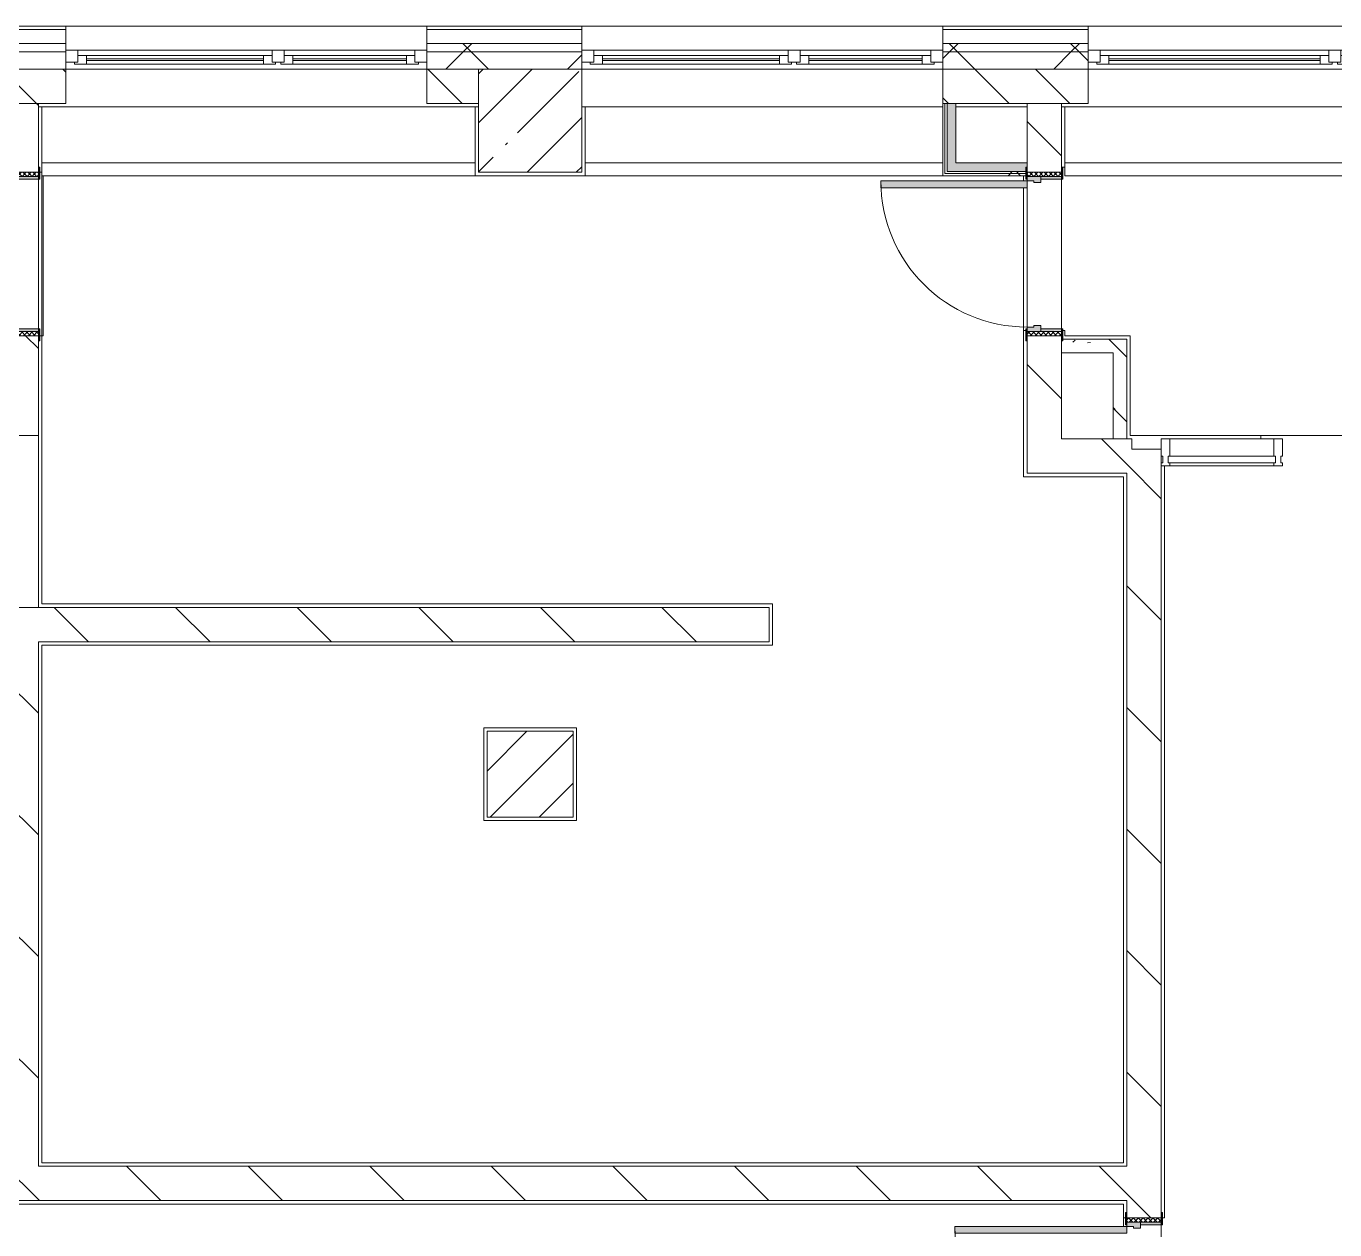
# Model space of a CAD drawing. Header units: millimetres. Extents: x -3708 to 187246, y -8553 to 29000.
# Drawn here: x 111765 to 119376, y 20350 to 27350 of the extents above; entities that cross this region are included whole.
import ezdxf

# ---------------------------------------------------------------- set-up
doc = ezdxf.new("R2010")
doc.units = ezdxf.units.MM
for name, color, linetype, lineweight, true_color in [('A-DOOR-4', 7, 'Continuous', 5, 0xaaaaaa), ('A-DOOR-5', 7, 'Continuous', 5, 0xe2e2e2), ('A-DOOR-FRAM-3', 7, 'Continuous', 5, 0xe2e2e2), ('A-DOOR-FRAM-4', 7, 'Continuous', 5, 0xaaaaaa), ('A-FLOR-1', 7, 'Continuous', 5, 0xaaaaaa), ('I-WALL-2', 7, 'Continuous', 9, 0xe7e7e7), ('I-WALL-5', 7, 'Continuous', 5, 0x787878)]:
    doc.layers.add(name, color=color, linetype=linetype, lineweight=lineweight, true_color=true_color)
for name, color, linetype, lineweight in [('A-GLAZ-2', 7, 'Continuous', 5), ('A-GLAZ-CWMG-2', 7, 'Continuous', 5), ('A-WALL', 7, 'Continuous', 9), ('A-WALL-2', 7, 'Continuous', 5), ('I-WALL-3', 7, 'Continuous', 5), ('S-COLS-2', 7, 'Continuous', 5)]:
    doc.layers.add(name, color=color, linetype=linetype, lineweight=lineweight)
pattern_1 = [(135, (60236.27, 0), (-353.5534, -353.5534), [])]
pattern_2 = [(135, (1826.41, 164.685), (-14.14214, -14.14214), []), (225, (1826.41, 164.685), (14.14214, -14.14214), [])]
pattern_3 = [(45, (-296.384, 164.685), (-14.1421, 14.1421), []), (135, (-296.384, 164.685), (-14.1421, -14.1421), [])]
pattern_4 = [(45, (60236.27, 0), (-353.5534, 353.5534), []), (135, (60236.27, 0), (-353.5534, -353.5534), [])]
pattern_5 = [(135, (60236.3, 0), (-377.1708, -377.1708), [533.4, -88.9, 17.78, -88.9]), (135, (60236.3, 376.94), (-377.1708, -377.1708), []), (50, (60236.27, 0), (637.6445, -55.7866), [66.675, -733.425]), (355, (60236.3, 0), (-123.3494, 668.699), [53.34, -586.74]), (100.451, (60289.4, -4.65), (514.299, 612.908), [56.665, -623.315]), (46.184, (60236.3, 177.8), (948.776, -147.15), [100.012, -1100.137]), (96.636, (60315.3, 165.5), (830.909, 865.997), [84.998, -934.973]), (351.184, (60236.3, 177.8), (830.918, 865.988), [80.01, -880.11]), (21, (60325.17, 133.35), (530.6506, -357.9283), [66.675, -733.425]), (326, (60325.2, 133.35), (216.308, 644.6585), [53.34, -586.74]), (71.451, (60369.4, 103.5), (746.9596, 286.7243), [56.665, -623.315]), (37.5, (60236.27, 0), (10.8105, 295.9426), [16.764, -562.864, 16.764, -578.866, -588.962]), (37.5, (60236.27, 0), (10.8105, 295.9426), [-1175.258, 16.764, -572.198]), (7.5, (60236.27, 0), (233.8692, 350.6318), [16.764, -322.834, 16.764, -549.529, -224.472]), (7.5, (60236.27, 0), (233.8692, 350.6318), [-905.891, 16.764, -207.708]), (327.5, (60038.03, 0), (474.5678, -20.0513), [16.764, -205.486, 16.764, -676.656, -920.115]), (327.5, (60038.03, 0), (474.5678, -20.0513), [-915.67, 16.764, -903.351]), (317.5, (59949.13, 0), (518.4522, 88.9934), [16.764, -272.161, 16.764, -443.738, -653.415]), (317.5, (59949.13, 0), (518.4522, 88.9934), [-749.427, 16.764, -636.651])]
pattern_6 = [(45, (60236.3, 0), (-530.33, 530.33), []), (135, (60236.3, 0), (-530.33, -530.33), [])]

# ---------------------------------------------------------------- blocks, each defined once
blk = doc.blocks.new('Прямоугольный импост - Импост структурный с накладкой - 160мм Темный-32302292-1_7_1_птичка')
at = {"layer": 'A-GLAZ-CWMG-2'}
for p, q in [((-50, 40), (-50, 140)), ((-50, 140), (0, 140)), ((0, 140), (0, 40)), ((-40, 40), (-50, 40)), ((-50, -17), (-50, 0)), ((-50, 0), (-40, 0)), ((-40, 0), (-40, 40)), ((-10, 40), (-10, 0)), ((0, 40), (-10, 40)), ((-10, 0), (0, 0)), ((0, 0), (0, -17)), ((0, -17), (-50, -17))]:
    blk.add_line(p, q, dxfattribs=at)
blk = doc.blocks.new('110_Дверь_СКБ_1Ст_Внутренняя1 - Д-11л 950х2100-32173567-1_7_1_птичка')
at = {"layer": 'A-DOOR-4'}
h = blk.add_hatch(dxfattribs=at)
h.set_pattern_fill('FP_114', color=256, style=0, pattern_type=2)
h.set_pattern_definition(pattern_2)
h.paths.add_polyline_path([(462.5, 100), (467.5, -100), (487.5, -100), (487.5, 100), (467.5, 100)])
at = {"layer": 'A-DOOR-5'}
h = blk.add_hatch(color=256, dxfattribs=at)
h.paths.add_polyline_path([(-437.5, 20), (-402.5, 20), (-402.5, 60), (-412.5, 60), (-412.5, 100), (-437.5, 100)])
h.paths.add_polyline_path([(427.5, 44), (427.5, 20), (462.5, 20), (462.5, 100), (437.5, 100), (437.5, 60), (427.5, 60)])
at = {"layer": 'A-DOOR-FRAM-3'}
for points in [[(397.5, 824.1), (397.5, 100), (437.5, 100), (437.5, 950), (397.5, 950)], [(-492.5, 100), (-422.5, 100), (-422.5, 108), (-492.5, 108)], [(447.5, 100), (517.5, 100), (517.5, 108), (447.5, 108)], [(-437.5, 20), (-432.5, -100), (-422.5, -100), (-422.5, 20), (-432.5, 20)], [(447.5, -100), (462.5, -100), (462.5, 20), (447.5, 20)], [(-492.5, -100), (-492.5, -108), (-422.5, -105), (-422.5, -100), (-482.5, -100)], [(447.5, -100), (447.5, -108), (517.5, -105), (517.5, -100), (462.5, -100)]]:
    blk.add_hatch(color=256, dxfattribs=at).paths.add_polyline_path(points)
at = {"layer": 'A-DOOR-FRAM-4'}
h = blk.add_hatch(dxfattribs=at)
h.set_pattern_fill('FP_115', color=256, style=0, pattern_type=2)
h.set_pattern_definition(pattern_3)
h.paths.add_polyline_path([(-462.5, -100), (-437.5, -100), (-437.5, 100), (-462.5, 100)])
at = {"layer": 'A-DOOR-4'}
for p, q in [((437.5, 950), (397.5, 950)), ((397.5, 950), (397.5, 100)), ((437.5, 100), (437.5, 950)), ((397.5, 100), (437.5, 100))]:
    blk.add_line(p, q, dxfattribs=at)
blk.add_arc((437.5, 100), 850, 90, 180, dxfattribs=at)
at = {"layer": 'A-DOOR-FRAM-4'}
for p, q in [((-422.5, 108), (-492.5, 108)), ((-492.5, 108), (-492.5, 100)), ((-492.5, 100), (-422.5, 100)), ((-437.5, 100), (-462.5, 100)), ((-462.5, 100), (-462.5, -100)), ((-412.5, 100), (-437.5, 100)), ((-437.5, 100), (-437.5, 20)), ((-437.5, -100), (-437.5, 100)), ((-422.5, 100), (-437.5, 100)), ((-437.5, 100), (-437.5, 99)), ((-437.5, 99), (-422.5, 99)), ((-422.5, 100), (-422.5, 108)), ((-422.5, 99), (-422.5, 100)), ((-412.5, 60), (-412.5, 100)), ((437.5, 100), (437.5, 60)), ((462.5, 100), (437.5, 100)), ((517.5, 108), (447.5, 108)), ((447.5, 108), (447.5, 100)), ((462.5, 100), (447.5, 100)), ((447.5, 100), (447.5, 99)), ((447.5, 100), (517.5, 100)), ((447.5, 99), (462.5, 99)), ((462.5, 20), (462.5, 100)), ((487.5, 100), (462.5, 100)), ((462.5, 100), (462.5, -100)), ((462.5, 99), (462.5, 100)), ((487.5, -100), (487.5, 100)), ((517.5, 100), (517.5, 108)), ((-437.5, 20), (-402.5, 20)), ((-422.5, 20), (-437.5, 20)), ((-437.5, 20), (-437.5, -100)), ((-422.5, -100), (-422.5, 20)), ((-402.5, 60), (-412.5, 60)), ((-402.5, 20), (-402.5, 60)), ((437.5, 60), (427.5, 60)), ((427.5, 60), (427.5, 20)), ((427.5, 20), (462.5, 20)), ((462.5, 20), (447.5, 20)), ((447.5, 20), (447.5, -100)), ((462.5, -100), (462.5, 20)), ((-422.5, -100), (-492.5, -100)), ((-492.5, -100), (-492.5, -108)), ((-492.5, -108), (-422.5, -108)), ((-462.5, -100), (-437.5, -100)), ((-437.5, -100), (-422.5, -100)), ((-422.5, -108), (-422.5, -100)), ((447.5, -100), (462.5, -100)), ((517.5, -100), (447.5, -100)), ((447.5, -100), (447.5, -108)), ((447.5, -108), (517.5, -108)), ((462.5, -100), (487.5, -100)), ((517.5, -108), (517.5, -100))]:
    blk.add_line(p, q, dxfattribs=at)
blk = doc.blocks.new('PNS_Панель прямоугольная - Нр_Стекло - 40мм-32305525-1_7_1_птичка')
at = {"layer": 'A-GLAZ-2'}
for p, q in [((-312.5, 0), (312.5, 0)), ((302.5, 0), (-302.5, 0)), ((-302.5, -40), (302.5, -40))]:
    blk.add_line(p, q, dxfattribs=at)
blk = doc.blocks.new('Прямоугольный импост - Импост структурный с накладкой - 160мм Темный-32302294-1_7_1_птичка')
at = {"layer": 'A-GLAZ-CWMG-2'}
for p, q in [((-25, 40), (-25, 140)), ((-25, 140), (25, 140)), ((25, 140), (25, 40)), ((-15, 40), (-25, 40)), ((-25, -17), (-25, 0)), ((-25, 0), (-15, 0)), ((-15, 0), (-15, 40)), ((15, 40), (15, 0)), ((25, 40), (15, 40)), ((15, 0), (25, 0)), ((25, 0), (25, -17)), ((25, -17), (-25, -17))]:
    blk.add_line(p, q, dxfattribs=at)
blk = doc.blocks.new('Прямоугольный импост - Импост структурный с накладкой - 160мм Темный-32305521-1_7_1_птичка')
at = {"layer": 'A-GLAZ-CWMG-2'}
for p, q in [((58180, 24950), (58785, 24950)), ((58180, 24793), (58785, 24793))]:
    blk.add_line(p, q, dxfattribs=at)
blk = doc.blocks.new('BSC_Колонна _Прямоугольная - 500х500-33455413-1_7_1_птичка')
at = {"layer": 'S-COLS-2'}
h = blk.add_hatch(dxfattribs=at)
h.set_pattern_fill('FP_166', color=256, style=0, pattern_type=2)
h.set_pattern_definition([(45, (-54460, -23000), (-285.123, 285.123), []), (45, (-54174.88, -23000), (-285.123, 285.123), [504.031, -100.806, 16.764, -84.042])])
h.paths.add_polyline_path([(-244.2, -250), (250, -250), (250, 250), (-250, 250), (-250, -250)])
for p, q in [((250, 250), (-250, 250)), ((-250, 250), (-250, -250)), ((250, -250), (250, 250)), ((-250, -250), (250, -250))]:
    blk.add_line(p, q, dxfattribs=at)
blk = doc.blocks.new('120_Окно_СКБ_2Ст - 120_Окно_СКБ_2Ст 2100х2400 _мал створка справа_-19092174-1_7_1_птичка')
at = {"layer": 'A-GLAZ-2'}
for p, q in [((-1050, -75), (-1050, -5)), ((-1050, -5), (-980, -5)), ((1050, -5), (-1050, -5)), ((-980, -75), (-1050, -75)), ((-1050, -75), (-1000, -75)), ((-980, -75), (-1000, -75)), ((-1000, -75), (-1000, -85)), ((-980, -5), (-980, -75)), ((150, -35), (-980, -35)), ((-980, -35), (-980, -75)), ((-930, -85), (-930, -35)), ((-930, -55), (100, -55)), ((100, -65), (-930, -65)), ((100, -85), (100, -35)), ((150, -75), (150, -5)), ((150, -5), (220, -5)), ((150, -75), (150, -35)), ((220, -75), (150, -75)), ((170, -75), (150, -75)), ((170, -75), (200, -75)), ((170, -85), (170, -75)), ((220, -75), (200, -75)), ((200, -75), (200, -85)), ((220, -5), (220, -75)), ((980, -35), (220, -35)), ((220, -35), (220, -75)), ((270, -85), (270, -35)), ((270, -55), (930, -55)), ((930, -65), (270, -65)), ((930, -85), (930, -35)), ((980, -75), (980, -5)), ((980, -5), (1050, -5)), ((980, -75), (980, -35)), ((1050, -75), (980, -75)), ((1000, -75), (980, -75)), ((1000, -75), (1050, -75)), ((1000, -85), (1000, -75)), ((1050, -5), (1050, -75)), ((-1000, -85), (170, -85)), ((170, -85), (-1000, -85)), ((200, -85), (1000, -85)), ((1000, -85), (200, -85))]:
    blk.add_line(p, q, dxfattribs=at)
blk = doc.blocks.new('120_Окно_СКБ_2Ст - 120_Окно_СКБ_2Ст 2300х2400 _мал створка справа_-19949978-1_7_1_птичка')
at = {"layer": 'A-GLAZ-2'}
for p, q in [((-1150, -75), (-1150, -5)), ((-1150, -5), (-1080, -5)), ((1150, -5), (-1150, -5)), ((-1080, -75), (-1150, -75)), ((-1150, -75), (-1100, -75)), ((-1080, -75), (-1100, -75)), ((-1100, -75), (-1100, -85)), ((-1080, -5), (-1080, -75)), ((250, -35), (-1080, -35)), ((-1080, -35), (-1080, -75)), ((-1030, -85), (-1030, -35)), ((-1030, -55), (200, -55)), ((200, -65), (-1030, -65)), ((200, -85), (200, -35)), ((250, -75), (250, -5)), ((250, -5), (320, -5)), ((250, -75), (250, -35)), ((320, -75), (250, -75)), ((270, -75), (250, -75)), ((270, -75), (300, -75)), ((270, -85), (270, -75)), ((320, -75), (300, -75)), ((300, -75), (300, -85)), ((320, -5), (320, -75)), ((1080, -35), (320, -35)), ((320, -35), (320, -75)), ((370, -85), (370, -35)), ((370, -55), (1030, -55)), ((1030, -65), (370, -65)), ((1030, -85), (1030, -35)), ((1080, -75), (1080, -5)), ((1080, -5), (1150, -5)), ((1080, -75), (1080, -35)), ((1150, -75), (1080, -75)), ((1100, -75), (1080, -75)), ((1100, -75), (1150, -75)), ((1100, -85), (1100, -75)), ((1150, -5), (1150, -75)), ((-1100, -85), (270, -85)), ((270, -85), (-1100, -85)), ((300, -85), (1100, -85)), ((1100, -85), (300, -85))]:
    blk.add_line(p, q, dxfattribs=at)
blk = doc.blocks.new('110_Дверь_СКБ_1Ст_Внутренняя1 - Д-26л 950х2100 EIW30-32941023-1_7_1_птичка')
at = {"layer": 'A-DOOR-4'}
h = blk.add_hatch(dxfattribs=at)
h.set_pattern_fill('FP_114', color=256, style=0, pattern_type=2)
h.set_pattern_definition(pattern_2)
h.paths.add_polyline_path([(462.5, 100), (467.5, -100), (487.5, -100), (487.5, 100), (467.5, 100)])
at = {"layer": 'A-DOOR-5'}
h = blk.add_hatch(color=256, dxfattribs=at)
h.paths.add_polyline_path([(-437.5, 94), (-437.5, 20), (-402.5, 20), (-407.2, 60), (-412.5, 65.8), (-412.5, 100), (-437.5, 94.9)])
h.paths.add_polyline_path([(427.5, 44), (427.5, 20), (462.5, 20), (462.5, 100), (437.5, 100), (437.5, 60), (427.5, 60)])
at = {"layer": 'A-DOOR-FRAM-3'}
for points in [[(397.5, 100), (437.5, 100), (437.5, 950), (397.5, 950), (397.5, 120)], [(-492.5, 102.9), (-492.5, 100), (-422.5, 100), (-422.5, 108), (-492.5, 108)], [(447.5, 100), (517.5, 100), (517.5, 108), (447.5, 108)], [(-437.5, -100), (-422.5, -100), (-422.5, 20), (-437.5, 20)], [(447.5, -100), (462.5, -100), (462.5, 20), (447.5, 20)], [(-492.5, -100), (-492.5, -108), (-422.5, -108), (-422.5, -100), (-462.5, -100)], [(447.5, -108), (517.5, -108), (517.5, -100), (447.5, -100)]]:
    blk.add_hatch(color=256, dxfattribs=at).paths.add_polyline_path(points)
at = {"layer": 'A-DOOR-FRAM-4'}
h = blk.add_hatch(dxfattribs=at)
h.set_pattern_fill('FP_115', color=256, style=0, pattern_type=2)
h.set_pattern_definition(pattern_3)
h.paths.add_polyline_path([(-462.5, -100), (-437.5, -100), (-443.3, 100), (-462.5, 100)])
at = {"layer": 'A-DOOR-4'}
for p, q in [((437.5, 950), (397.5, 950)), ((397.5, 950), (397.5, 100)), ((437.5, 100), (437.5, 950)), ((397.5, 100), (437.5, 100))]:
    blk.add_line(p, q, dxfattribs=at)
blk.add_arc((437.5, 100), 850, 90, 180, dxfattribs=at)
at = {"layer": 'A-DOOR-FRAM-4'}
for p, q in [((-422.5, 108), (-492.5, 108)), ((-492.5, 108), (-492.5, 100)), ((-492.5, 100), (-422.5, 100)), ((-437.5, 100), (-462.5, 100)), ((-462.5, 100), (-462.5, -100)), ((-412.5, 100), (-437.5, 100)), ((-437.5, 100), (-437.5, 20)), ((-437.5, -100), (-437.5, 100)), ((-422.5, 100), (-437.5, 100)), ((-437.5, 100), (-437.5, 99)), ((-437.5, 99), (-422.5, 99)), ((-422.5, 100), (-422.5, 108)), ((-422.5, 99), (-422.5, 100)), ((-412.5, 60), (-412.5, 100)), ((437.5, 100), (437.5, 60)), ((462.5, 100), (437.5, 100)), ((517.5, 108), (447.5, 108)), ((447.5, 108), (447.5, 100)), ((462.5, 100), (447.5, 100)), ((447.5, 100), (447.5, 99)), ((447.5, 100), (517.5, 100)), ((447.5, 99), (462.5, 99)), ((462.5, 20), (462.5, 100)), ((487.5, 100), (462.5, 100)), ((462.5, 100), (462.5, -100)), ((462.5, 99), (462.5, 100)), ((487.5, -100), (487.5, 100)), ((517.5, 100), (517.5, 108)), ((-437.5, 20), (-402.5, 20)), ((-422.5, 20), (-437.5, 20)), ((-437.5, 20), (-437.5, -100)), ((-422.5, -100), (-422.5, 20)), ((-402.5, 60), (-412.5, 60)), ((-402.5, 20), (-402.5, 60)), ((437.5, 60), (427.5, 60)), ((427.5, 60), (427.5, 20)), ((427.5, 20), (462.5, 20)), ((462.5, 20), (447.5, 20)), ((447.5, 20), (447.5, -100)), ((462.5, -100), (462.5, 20)), ((-422.5, -100), (-492.5, -100)), ((-492.5, -100), (-492.5, -108)), ((-492.5, -108), (-422.5, -108)), ((-462.5, -100), (-437.5, -100)), ((-437.5, -100), (-422.5, -100)), ((-422.5, -108), (-422.5, -100)), ((447.5, -100), (462.5, -100)), ((517.5, -100), (447.5, -100)), ((447.5, -100), (447.5, -108)), ((447.5, -108), (517.5, -108)), ((462.5, -100), (487.5, -100)), ((517.5, -108), (517.5, -100))]:
    blk.add_line(p, q, dxfattribs=at)
blk = doc.blocks.new('110_Дверь_СКБ_1Ст_Внутренняя1 - Д-12 EIW 1100x2100h_кладовые _все__ коридор _между помещениями блока столовой__ моечные _все_-32936079-1_7_1_птичка')
at = {"layer": 'A-DOOR-4'}
h = blk.add_hatch(dxfattribs=at)
h.set_pattern_fill('FP_144', color=256, style=0, pattern_type=2)
h.set_pattern_definition([(135, (1751.41, 164.685), (-14.14214, -14.14214), []), (225, (1751.41, 164.685), (14.14214, -14.14214), [])])
h.paths.add_polyline_path([(537.5, -100), (562.5, -100), (562.5, 100), (537.5, 100)])
at = {"layer": 'A-DOOR-5'}
h = blk.add_hatch(color=256, dxfattribs=at)
h.paths.add_polyline_path([(-512.5, 20), (-477.5, 20), (-477.5, 60), (-487.5, 60), (-487.5, 100), (-512.5, 100)])
h.paths.add_polyline_path([(502.5, 44), (502.5, 20), (537.5, 20), (537.5, 100), (512.5, 100), (512.5, 60), (502.5, 60)])
at = {"layer": 'A-DOOR-FRAM-3'}
for points in [[(472.5, 120), (472.5, 100), (512.5, 100), (512.5, 1100), (472.5, 1100), (472.5, 178.7)], [(-567.5, 100), (-497.5, 100), (-497.5, 108), (-567.5, 108)], [(522.5, 100), (592.5, 100), (592.5, 108), (522.5, 108)], [(-512.5, -100), (-497.5, -100), (-497.5, 20), (-512.5, 20)], [(522.5, -100), (537.5, -100), (537.5, 20), (522.5, 20)], [(-567.5, -100), (-567.5, -108), (-497.5, -108), (-497.5, -100), (-537.5, -100)], [(522.5, -108), (592.5, -108), (592.5, -100), (522.5, -100)]]:
    blk.add_hatch(color=256, dxfattribs=at).paths.add_polyline_path(points)
at = {"layer": 'A-DOOR-FRAM-4'}
h = blk.add_hatch(dxfattribs=at)
h.set_pattern_fill('FP_145', color=256, style=0, pattern_type=2)
h.set_pattern_definition([(45, (-371.384, 164.685), (-14.1421, 14.1421), []), (135, (-371.384, 164.685), (-14.1421, -14.1421), [])])
h.paths.add_polyline_path([(-537.5, -100), (-512.5, -100), (-512.5, 100), (-537.5, 100)])
at = {"layer": 'A-DOOR-4'}
for p, q in [((512.5, 1100), (472.5, 1100)), ((472.5, 1100), (472.5, 100)), ((512.5, 100), (512.5, 1100)), ((472.5, 100), (512.5, 100))]:
    blk.add_line(p, q, dxfattribs=at)
blk.add_arc((512.5, 100), 1000, 90, 180, dxfattribs=at)
at = {"layer": 'A-DOOR-FRAM-4'}
for p, q in [((-497.5, 108), (-567.5, 108)), ((-567.5, 108), (-567.5, 100)), ((-567.5, 100), (-497.5, 100)), ((-512.5, 100), (-537.5, 100)), ((-537.5, 100), (-537.5, -100)), ((-487.5, 100), (-512.5, 100)), ((-512.5, 100), (-512.5, 20)), ((-512.5, -100), (-512.5, 100)), ((-497.5, 100), (-512.5, 100)), ((-512.5, 100), (-512.5, 99)), ((-512.5, 99), (-497.5, 99)), ((-497.5, 100), (-497.5, 108)), ((-497.5, 99), (-497.5, 100)), ((-487.5, 60), (-487.5, 100)), ((512.5, 100), (512.5, 60)), ((537.5, 100), (512.5, 100)), ((592.5, 108), (522.5, 108)), ((522.5, 108), (522.5, 100)), ((537.5, 100), (522.5, 100)), ((522.5, 100), (522.5, 99)), ((522.5, 100), (592.5, 100)), ((522.5, 99), (537.5, 99)), ((537.5, 20), (537.5, 100)), ((562.5, 100), (537.5, 100)), ((537.5, 100), (537.5, -100)), ((537.5, 99), (537.5, 100)), ((562.5, -100), (562.5, 100)), ((592.5, 100), (592.5, 108)), ((-512.5, 20), (-477.5, 20)), ((-497.5, 20), (-512.5, 20)), ((-512.5, 20), (-512.5, -100)), ((-497.5, -100), (-497.5, 20)), ((-477.5, 60), (-487.5, 60)), ((-477.5, 20), (-477.5, 60)), ((512.5, 60), (502.5, 60)), ((502.5, 60), (502.5, 20)), ((502.5, 20), (537.5, 20)), ((537.5, 20), (522.5, 20)), ((522.5, 20), (522.5, -100)), ((537.5, -100), (537.5, 20)), ((-497.5, -100), (-567.5, -100)), ((-567.5, -100), (-567.5, -108)), ((-567.5, -108), (-497.5, -108)), ((-537.5, -100), (-512.5, -100)), ((-512.5, -100), (-497.5, -100)), ((-497.5, -108), (-497.5, -100)), ((522.5, -100), (537.5, -100)), ((592.5, -100), (522.5, -100)), ((522.5, -100), (522.5, -108)), ((522.5, -108), (592.5, -108)), ((537.5, -100), (562.5, -100)), ((592.5, -108), (592.5, -100))]:
    blk.add_line(p, q, dxfattribs=at)
blk = doc.blocks.new('DOR_Проход в стене_Прямоугольный - 1000x1500-23441848-1_7_1_птичка')
at = {"layer": 'A-DOOR-4'}
for p, q in [((500, 100), (-500, 100)), ((500, -100), (-500, -100))]:
    blk.add_line(p, q, dxfattribs=at)
blk = doc.blocks.new('Зашивка приборов отопления7 - Зашивка приборов отопления-33277170-1_7_1_птичка')
at = {"layer": 'A-WALL-2'}
for p, q in [((51619.5, 26880), (51619.5, 26555)), ((54140, 26880), (51619.5, 26880)), ((54140, 26555), (54140, 26880)), ((51619.5, 26555), (54140, 26555)), ((54140, 26555), (51619.5, 26555)), ((51619.5, 26555), (51619.5, 26480)), ((54140, 26480), (54140, 26555)), ((51619.5, 26480), (54140, 26480))]:
    blk.add_line(p, q, dxfattribs=at)
blk = doc.blocks.new('Зашивка приборов отопления8 - Зашивка приборов отопления-33277697-1_7_1_птичка')
at = {"layer": 'A-WALL-2'}
for p, q in [((52060.5, 26880), (52060.5, 26555)), ((54140, 26880), (52060.5, 26880)), ((54140, 26555), (52060.2, 26555)), ((52060.2, 26555), (52060.2, 26480)), ((52060.5, 26555), (54140, 26555)), ((52060.2, 26480), (54140, 26480))]:
    blk.add_line(p, q, dxfattribs=at)
blk = doc.blocks.new('Зашивка приборов отопления9 - Зашивка приборов отопления-33277916-1_7_1_птичка')
at = {"layer": 'A-WALL-2'}
for p, q in [((51570, 26880), (51570, 26555)), ((54140, 26880), (51570, 26880)), ((54140, 26555), (54140, 26880)), ((51570, 26555), (54140, 26555)), ((54140, 26555), (51570, 26555)), ((51570, 26555), (51570, 26480)), ((54140, 26480), (54140, 26555)), ((51570, 26480), (54140, 26480))]:
    blk.add_line(p, q, dxfattribs=at)

msp = doc.modelspace()

# ---------------------------------------------------------------- hatches: boundary and pattern name
at = {"layer": 'A-WALL-2'}
h = msp.add_hatch(dxfattribs=at)
h.set_pattern_fill('FP_111', color=256, style=0, pattern_type=2)
h.set_pattern_definition(pattern_4)
h.paths.add_polyline_path([(144735.5, 27200), (145206.3, 27200), (145206.3, 27250), (140586.3, 27250), (140586.3, 27200), (143806.4, 27200)])
h.paths.add_polyline_path([(137302.6, 27200), (137486.3, 27200), (137486.3, 27250), (136586.3, 27250), (136586.3, 27200), (136986.3, 27200)])
h.paths.add_polyline_path([(130546.3, 27200), (131046.3, 27200), (131046.3, 27250), (128446.3, 27250), (128446.3, 27200), (129869.7, 27200)])
h.paths.add_polyline_path([(133586.2, 27200), (134486.3, 27200), (134486.3, 27250), (133146.3, 27250), (133146.3, 27200)])
h.paths.add_polyline_path([(127346.3, 27200), (127346.3, 27250), (126396.3, 27250), (126396.3, 27200), (127082.4, 27200)])
h.paths.add_polyline_path([(120996.3, 27200), (121296.3, 27200), (121296.3, 27250), (120241.3, 27250), (120241.3, 27200), (120578.6, 27200)])
h.paths.add_polyline_path([(117941.3, 27200), (117941.3, 27250), (117096.3, 27250), (117096.3, 27200), (117791.3, 27200)])
h.paths.add_polyline_path([(114096.3, 27200), (114996.3, 27200), (114996.3, 27250), (114096.3, 27250), (114096.3, 27210)])
h.paths.add_polyline_path([(108996.3, 27200), (108996.3, 27250), (107896.3, 27250), (107896.3, 27200), (108500.2, 27200)])
h.paths.add_polyline_path([(111287.5, 27200), (111996.3, 27200), (111996.3, 27250), (111096.3, 27250), (111096.3, 27200)])
h.paths.add_polyline_path([(102996.3, 27200), (104796.3, 27200), (104796.3, 27250), (102396.3, 27250), (102396.3, 27200), (102925.5, 27200)])
h = msp.add_hatch(dxfattribs=at)
h.set_pattern_fill('FP_111', color=256, style=0, pattern_type=2)
h.set_pattern_definition(pattern_4)
h.paths.add_polyline_path([(129869.7, 27100), (131046.3, 27100), (131046.3, 27200), (128446.3, 27200), (128446.3, 27110), (128478.3, 27110), (128478.3, 27102), (128940.6, 27100)])
h.paths.add_polyline_path([(111287.5, 27100), (111996.3, 27100), (111996.3, 27200), (111096.3, 27200), (111096.3, 27100)])
h.paths.add_polyline_path([(144735.5, 27100), (145206.3, 27100), (145201.7, 27200), (140586.3, 27198.1), (140586.3, 27100), (144336.3, 27100)])
h.paths.add_polyline_path([(114096.3, 27100), (114996.3, 27100), (114996.3, 27200), (114096.3, 27200), (114096.3, 27140)])
h.paths.add_polyline_path([(117586.3, 27100), (117941.3, 27100), (117941.3, 27200), (117096.3, 27200), (117096.3, 27100)])
h.paths.add_polyline_path([(108996.3, 27100), (108996.3, 27200), (107896.3, 27200), (107896.3, 27100), (108500.2, 27100)])
h.paths.add_polyline_path([(120241.3, 27100), (121296.3, 27100), (121296.3, 27200), (120241.3, 27200), (120241.3, 27140)])
h.paths.add_polyline_path([(126396.3, 27100), (127314.3, 27102), (127314.3, 27110), (127346.3, 27110), (127346.3, 27200), (126396.3, 27200), (126396.3, 27140)])
h.paths.add_polyline_path([(137486.3, 27100), (137486.3, 27200), (136586.3, 27200), (136586.3, 27100), (137302.6, 27100)])
h.paths.add_polyline_path([(102925.5, 27100), (104796.3, 27100), (104796.3, 27200), (102396.3, 27200), (102396.3, 27100)])
h.paths.add_polyline_path([(133776.3, 27100), (134486.3, 27100), (134486.3, 27200), (133146.3, 27200), (133146.3, 27100), (133586.2, 27100)])
h = msp.add_hatch(dxfattribs=at)
h.set_pattern_fill('FP_93', color=256, style=0, pattern_type=2)
h.set_pattern_definition([(135, (60236.27, 0), (-176.7767, -176.7767), [])])
h.paths.add_polyline_path([(121296.3, 26900), (121296.3, 27100), (120996.3, 27100), (120996.3, 26900)])
h.paths.add_polyline_path([(103505.4, 26900), (104796.3, 26900), (104796.3, 27100), (102996.3, 27100), (102996.3, 26900), (103016.3, 26900)])
h.paths.add_polyline_path([(140886.3, 26900), (140886.3, 27100), (140586.3, 27100), (140586.3, 26900)])
h.paths.add_polyline_path([(107896.3, 26900), (108396.3, 26900), (108396.3, 27100), (107896.3, 27100), (107896.3, 27043)])
h.paths.add_polyline_path([(111096.3, 26900), (111996.3, 26900), (111996.3, 27100), (111096.3, 27100), (111096.3, 26925)])
h.paths.add_polyline_path([(136664.5, 26900), (136986.3, 26900), (136986.3, 27100), (136586.3, 27100), (136586.3, 26900)])
h.paths.add_polyline_path([(114096.3, 26900), (114396.3, 26900), (114396.3, 27100), (114096.3, 27100), (114096.3, 26969.4)])
h.paths.add_polyline_path([(117096.3, 26900), (117941.3, 26900), (117941.3, 27100), (117096.3, 27100), (117096.3, 27043)])
h.paths.add_polyline_path([(134486.3, 26900), (134486.3, 27100), (134276.3, 27100), (134276.3, 26900)])
h.paths.add_polyline_path([(133776.3, 26900), (133776.3, 27100), (133146.3, 27100), (133146.3, 26900), (133586.2, 26900)])
h.paths.add_polyline_path([(120396.3, 26900), (120396.3, 27100), (120241.3, 27100), (120241.3, 26900)])
h.paths.add_polyline_path([(130546.3, 26900), (130546.3, 27100), (128442.3, 27100), (128446.3, 26900), (129869.7, 26900)])
h.paths.add_polyline_path([(126996.3, 26900), (127296.3, 26900), (127296.3, 27100), (126996.3, 27100), (126996.3, 27091.9)])
at = {"layer": 'I-WALL-2'}
for points in [[(117121.3, 26505), (117171.3, 26505), (117171.3, 26900), (117121.3, 26896.6), (117121.3, 26555)], [(117578.3, 26505), (117578.3, 26530), (117586.3, 26530), (117586.3, 26555), (117171.3, 26555), (117171.3, 26505), (117566.3, 26505)]]:
    msp.add_hatch(color=256, dxfattribs=at).paths.add_polyline_path(points)
at = {"layer": 'I-WALL-3'}
h = msp.add_hatch(dxfattribs=at)
h.set_pattern_fill('FP_110', color=256, style=0, pattern_type=2)
h.set_pattern_definition(pattern_1)
h.paths.add_polyline_path([(111836.3, 20520), (111836.3, 23970), (111636.3, 23970), (111636.3, 20520), (111647.7, 20520)])
h.paths.add_polyline_path([(111636.3, 24970), (111836.3, 24970), (111836.3, 25550), (111636.3, 25550), (111636.3, 25361.7)])
h.paths.add_polyline_path([(111836.3, 26500), (111836.3, 26900), (111636.3, 26895.5), (111636.3, 26500), (111729.1, 26500)])
h = msp.add_hatch(dxfattribs=at)
h.set_pattern_fill('FP_110', color=256, style=0, pattern_type=2)
h.set_pattern_definition(pattern_1)
h.paths.add_polyline_path([(117596.1, 24750), (117786.3, 24750), (117786.3, 25550), (117586.3, 25550), (117586.3, 24750)])
h.paths.add_polyline_path([(117786.3, 26500), (117786.3, 26900), (117586.3, 26900), (117586.3, 26500)])
h = msp.add_hatch(dxfattribs=at)
h.set_pattern_fill('FP_203', color=256, style=0, pattern_type=2)
h.set_pattern_definition(pattern_6)
h.paths.add_polyline_path([(117108.8, 26480), (117578.3, 26482.6), (117578.3, 26492.5), (117108.8, 26489.4), (117108.8, 26482.6)])
h = msp.add_hatch(dxfattribs=at)
h.set_pattern_fill('FP_203', color=256, style=0, pattern_type=2)
h.set_pattern_definition(pattern_6)
h.paths.add_polyline_path([(117566.3, 26492.5), (117578.3, 26492.7), (117578.3, 26505), (117121.3, 26505), (117121.3, 26492.5), (117171.3, 26492.5)])
h = msp.add_hatch(dxfattribs=at)
h.set_pattern_fill('FP_110', color=256, style=0, pattern_type=2)
h.set_pattern_definition(pattern_1)
h.paths.add_polyline_path([(118146.3, 24750), (118166.3, 24750), (118166.3, 24890), (118196.3, 24890), (118196.3, 24950), (117786.3, 24950), (117786.3, 24750)])
h = msp.add_hatch(dxfattribs=at)
h.set_pattern_fill('FP_110', color=256, style=0, pattern_type=2)
h.set_pattern_definition(pattern_1)
h.paths.add_polyline_path([(118366.3, 20720), (118366.3, 24890), (118166.3, 24890), (118166.3, 20720)])
h = msp.add_hatch(dxfattribs=at)
h.set_pattern_fill('FP_110', color=256, style=0, pattern_type=2)
h.set_pattern_definition(pattern_1)
h.paths.add_polyline_path([(114966.3, 23770), (116086.3, 23770), (116086.3, 23970), (111836.3, 23970), (111836.3, 23770), (114426.3, 23770)])
h = msp.add_hatch(dxfattribs=at)
h.set_pattern_fill('FP_110', color=256, style=0, pattern_type=2)
h.set_pattern_definition(pattern_1)
h.paths.add_polyline_path([(118146.3, 20520), (118366.3, 20520), (118366.3, 20720), (111836.3, 20720), (111836.3, 20520), (117566.3, 20520)])
h = msp.add_hatch(dxfattribs=at)
h.set_pattern_fill('FP_110', color=256, style=0, pattern_type=2)
h.set_pattern_definition(pattern_1)
h.paths.add_polyline_path([(118366.3, 18600), (118366.3, 19320), (118166.3, 19320), (118166.3, 18600)])
h.paths.add_polyline_path([(118366.3, 20420), (118366.3, 20520), (118166.3, 20520), (118166.3, 20420)])
at = {"layer": 'I-WALL-5'}
h = msp.add_hatch(dxfattribs=at)
h.set_pattern_fill('FP_122', color=256, style=0, pattern_type=2)
h.set_pattern_definition(pattern_5)
h.paths.add_polyline_path([(118086.3, 25450), (118086.3, 25530), (117794.3, 25530), (117791.3, 25520), (117786.3, 25520), (117791.3, 25450), (117806.3, 25450)])
h = msp.add_hatch(dxfattribs=at)
h.set_pattern_fill('FP_122', color=256, style=0, pattern_type=2)
h.set_pattern_definition(pattern_5)
h.paths.add_polyline_path([(118086.3, 24950), (118166.3, 24950), (118166.3, 25530), (118086.3, 25530), (118086.3, 25079)])
at = {"layer": 'S-COLS-2'}
h = msp.add_hatch(dxfattribs=at)
h.set_pattern_fill('FP_92', color=256, style=0, pattern_type=2)
h.set_pattern_definition([(45, (60236.27, 0), (-285.123, 285.123), []), (45, (60521.4, 0), (-285.123, 285.123), [504.031, -100.806, 16.764, -84.042])])
h.paths.add_polyline_path([(114996.3, 26500), (114996.3, 27100), (114396.3, 27100), (114396.3, 26500)])

# ---------------------------------------------------------------- linework, layer by layer
at = {"layer": 'A-FLOR-1'}
for p, q in [((115016.3, 26860), (115016.3, 26480)), ((111855.8, 26500), (111844.3, 26500)), ((117806.3, 26530), (117794.3, 26530)), ((111856.3, 26480), (111856.3, 23990)), ((111864.3, 25550), (111864.3, 26480)), ((115016.3, 26480), (114376.3, 26480)), ((117566.3, 26450), (117566.3, 26480)), ((117566.3, 26410), (117566.3, 24730)), ((117566.3, 25580), (117578.3, 25580)), ((117794.3, 25580), (117806.3, 25580)), ((117806.3, 25580), (117806.3, 25550)), ((111844.3, 25550), (111864.3, 25550)), ((117806.3, 25550), (118186.3, 25550)), ((118186.3, 25550), (118186.3, 24970)), ((118186.3, 24970), (127016.3, 24970)), ((118946.3, 24970), (118946.3, 24950)), ((118386.3, 24793), (118386.3, 20420)), ((118146.3, 24730), (117566.3, 24730)), ((118146.3, 20740), (118146.3, 24730)), ((111856.3, 23990), (116106.3, 23990)), ((116106.3, 23990), (116106.3, 23750)), ((116106.3, 23750), (111856.3, 23750)), ((111856.3, 23750), (111856.3, 20740)), ((114426.3, 22730), (114426.3, 23270)), ((114426.3, 23270), (114966.3, 23270)), ((114966.3, 23270), (114966.3, 22730)), ((114966.3, 22730), (114426.3, 22730)), ((111856.3, 20740), (118146.3, 20740)), ((118146.3, 20500), (111616.3, 20500)), ((118146.3, 20500), (118146.3, 20370)), ((118158.3, 20420), (118146.3, 20420)), ((118386.3, 20420), (118374.3, 20420))]:
    msp.add_line(p, q, dxfattribs=at)
at = {"layer": 'A-WALL'}
for p, q in [((111996.3, 27330), (111096.3, 27330)), ((114996.3, 27330), (114096.3, 27330)), ((117941.3, 27330), (117096.3, 27330)), ((111996.3, 27250), (111096.3, 27250)), ((114996.3, 27250), (114096.3, 27250)), ((117941.3, 27250), (117096.3, 27250)), ((111996.3, 27200), (111096.3, 27200)), ((114996.3, 27200), (114096.3, 27200)), ((117941.3, 27200), (117096.3, 27200)), ((111996.3, 27100), (111096.3, 27100)), ((111096.3, 27100), (111996.3, 27100)), ((114396.3, 27100), (114096.3, 27100)), ((114096.3, 27100), (114396.3, 27100)), ((117941.3, 27100), (117096.3, 27100)), ((117096.3, 27100), (117941.3, 27100)), ((111836.3, 26900), (111636.3, 26900)), ((117108.8, 26492.5), (117108.8, 26900)), ((117121.3, 26505), (117121.3, 26900)), ((117786.3, 26900), (117586.3, 26900)), ((117578.3, 26492.5), (117108.8, 26492.5)), ((117578.3, 26505), (117121.3, 26505)), ((117786.3, 25520), (117786.3, 25450)), ((118086.3, 24950), (118166.3, 24950))]:
    msp.add_line(p, q, dxfattribs=at)
at = {"layer": 'A-WALL-2'}
for p, q in [((102396.3, 27350), (127346.3, 27350)), ((111996.3, 27100), (111996.3, 27350)), ((114096.3, 27350), (114096.3, 27100)), ((114996.3, 27100), (114996.3, 27350)), ((117096.3, 27350), (117096.3, 27100)), ((117941.3, 27100), (117941.3, 27350)), ((111996.3, 26900), (111996.3, 27100)), ((114096.3, 27100), (111996.3, 27100)), ((114096.3, 27100), (114096.3, 26900)), ((114396.3, 26900), (114396.3, 27100)), ((117096.3, 27100), (114396.3, 27100)), ((117096.3, 27100), (117096.3, 26900)), ((117941.3, 26900), (117941.3, 27100)), ((120241.3, 27100), (117941.3, 27100)), ((111836.3, 26900), (111996.3, 26900)), ((114096.3, 26900), (114396.3, 26900)), ((117171.3, 26900), (117586.3, 26900)), ((117786.3, 26900), (117941.3, 26900))]:
    msp.add_line(p, q, dxfattribs=at)
at = {"layer": 'I-WALL-3'}
for p, q in [((111996.3, 27100), (114096.3, 27100)), ((114996.3, 27100), (117096.3, 27100)), ((117941.3, 27100), (120241.3, 27100)), ((111836.3, 26530), (111836.3, 26900)), ((114396.3, 26880), (111836.3, 26880)), ((117096.9, 26880), (114996.3, 26880)), ((117096.3, 26900), (117096.3, 26480)), ((117171.3, 26900), (117096.3, 26900)), ((117171.3, 26555), (117171.3, 26900)), ((117586.3, 26880), (117171.3, 26880)), ((117586.3, 26530), (117586.3, 26900)), ((117786.3, 26530), (117786.3, 26900)), ((120396.3, 26880), (117786.3, 26880)), ((117586.3, 26555), (117171.3, 26555)), ((111836.3, 26460), (111836.3, 25590)), ((117096.3, 26480), (117578.3, 26480)), ((117786.3, 26460), (117786.3, 25590)), ((117586.3, 25600), (117586.3, 26410)), ((111836.3, 25520), (111836.3, 23970)), ((117586.3, 25520), (117586.3, 24750)), ((118166.3, 25530), (117794.3, 25530)), ((118166.3, 24950), (118166.3, 25530)), ((117786.3, 25450), (118086.3, 25450)), ((117786.3, 24950), (117786.3, 25450)), ((118086.3, 25450), (118086.3, 24950)), ((111636.3, 24970), (111836.3, 24970)), ((118086.3, 24950), (117786.3, 24950)), ((118196.3, 24950), (118166.3, 24950)), ((118196.3, 24890), (118196.3, 24950)), ((118366.3, 24890), (118196.3, 24890)), ((118366.3, 20450), (118366.3, 24890)), ((117586.3, 24750), (118166.3, 24750)), ((118166.3, 24750), (118166.3, 20720)), ((116086.3, 23970), (111636.3, 23970)), ((116086.3, 23770), (116086.3, 23970)), ((111836.3, 20720), (111836.3, 23770)), ((111836.3, 23770), (116086.3, 23770)), ((118166.3, 20720), (111836.3, 20720)), ((111636.3, 20520), (118166.3, 20520)), ((118166.3, 20520), (118166.3, 20450)), ((118366.3, 20380), (118366.3, 19360))]:
    msp.add_line(p, q, dxfattribs=at)
at = {"layer": 'S-COLS-2'}
for p, q in [((114996.3, 27100), (114396.3, 27100)), ((114396.3, 27100), (114396.3, 26900)), ((114996.3, 26500), (114996.3, 27100)), ((114396.3, 26900), (114396.3, 26500)), ((114396.3, 26500), (114996.3, 26500))]:
    msp.add_line(p, q, dxfattribs=at)

# ---------------------------------------------------------------- block references
at = {"layer": 'A-DOOR-4'}
for name, p, rotation in [('110_Дверь_СКБ_1Ст_Внутренняя1 - Д-26л 950х2100 EIW30-32941023-1_7_1_птичка', (111736.3, 26012.5), 89.9999999999999), ('110_Дверь_СКБ_1Ст_Внутренняя1 - Д-11л 950х2100-32173567-1_7_1_птичка', (117686.3, 26012.5), 89.99999999999991), ('DOR_Проход в стене_Прямоугольный - 1000x1500-23441848-1_7_1_птичка', (111736.3, 24470), 89.9999999999999), ('110_Дверь_СКБ_1Ст_Внутренняя1 - Д-12 EIW 1100x2100h_кладовые _все__ коридор _между помещениями блока столовой__ моечные _все_-32936079-1_7_1_птичка', (118266.3, 19857.5), 89.99999999999991)]:
    msp.add_blockref(name, p, dxfattribs=dict(at, rotation=rotation))
at = {"layer": 'A-GLAZ-2'}
for name, p in [('120_Окно_СКБ_2Ст - 120_Окно_СКБ_2Ст 2100х2400 _мал створка справа_-19092174-1_7_1_птичка', (113046.3, 27215)), ('120_Окно_СКБ_2Ст - 120_Окно_СКБ_2Ст 2100х2400 _мал створка справа_-19092174-1_7_1_птичка', (116046.3, 27215)), ('120_Окно_СКБ_2Ст - 120_Окно_СКБ_2Ст 2300х2400 _мал створка справа_-19949978-1_7_1_птичка', (119091.3, 27215))]:
    msp.add_blockref(name, p, dxfattribs=at)
at = {"layer": 'A-GLAZ-2', "rotation": 180}
msp.add_blockref('PNS_Панель прямоугольная - Нр_Стекло - 40мм-32305525-1_7_1_птичка', (118718.8, 24810), dxfattribs=at)
at = {"layer": 'A-GLAZ-CWMG-2', "extrusion": (0, 0, -1)}
for name, p in [('Прямоугольный импост - Импост структурный с накладкой - 160мм Темный-32302292-1_7_1_птичка', (-118366.3, 24810)), ('Прямоугольный импост - Импост структурный с накладкой - 160мм Темный-32302294-1_7_1_птичка', (-119046.3, 24810))]:
    msp.add_blockref(name, p, dxfattribs=at)
at = {"layer": 'A-GLAZ-CWMG-2'}
msp.add_blockref('Прямоугольный импост - Импост структурный с накладкой - 160мм Темный-32305521-1_7_1_птичка', (60236.3, 0), dxfattribs=at)
at = {"layer": 'A-WALL-2'}
for name, p in [('Зашивка приборов отопления7 - Зашивка приборов отопления-33277170-1_7_1_птичка', (60236.3, 0)), ('Зашивка приборов отопления8 - Зашивка приборов отопления-33277697-1_7_1_птичка', (62956.3, 0)), ('Зашивка приборов отопления9 - Зашивка приборов отопления-33277916-1_7_1_птичка', (66236.3, 0))]:
    msp.add_blockref(name, p, dxfattribs=at)
at = {"layer": 'S-COLS-2'}
msp.add_blockref('BSC_Колонна _Прямоугольная - 500х500-33455413-1_7_1_птичка', (114696.3, 23000), dxfattribs=at)

doc.saveas('drawing.dxf')
